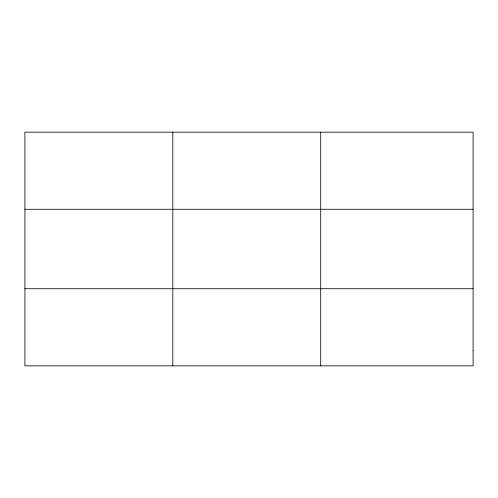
<?xml version="1.0" encoding="UTF-8"?>
<svg xmlns="http://www.w3.org/2000/svg" width="498" height="498" viewBox="0 0 498 498"><rect width="100%" height="100%" fill="white"/><g stroke="black" fill="none" stroke-linecap="round" stroke-linejoin="round"><path stroke-width="0.75" d="M172.806 132.157L172.806 365.843M320.712 132.157L320.712 365.843M24.9 209.272L473.1 209.272M24.9 288.728L473.1 288.728M473.1 350.424L473.1 365.843L24.9 365.843L24.9 132.157L473.1 132.157L473.1 350.424"/></g></svg>
